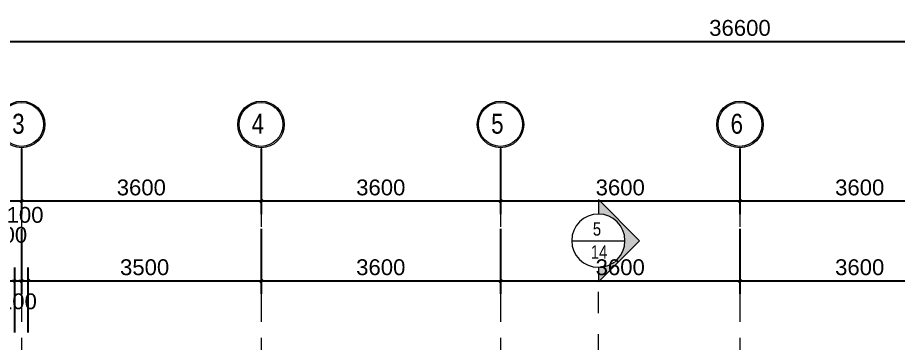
# Model space of a CAD drawing. Header units: millimetres. Extents: x -20510 to 108935, y -243239 to 20306.
# Drawn here: x 7990 to 21217, y -54928 to -50043 of the extents above; entities that cross this region are included whole.
import ezdxf

# ---------------------------------------------------------------- set-up
doc = ezdxf.new("R2010")
doc.units = ezdxf.units.MM
for name, pattern in [('Abgebrochen', [714.375, 476.25, -238.125]), ('Aligning Line', [635, 317.5, -317.5]), ('Hidden', [714.375, 476.25, -238.125])]:
    doc.linetypes.add(name, pattern=pattern)
for name, color, linetype, lineweight in [('A-ANNO-DIMS', 1, 'Continuous', 9), ('G-ANNO-SYMB', 6, 'Abgebrochen', 9), ('S-GRID', 1, 'Continuous', 9), ('S-GRID-IDEN', 1, 'Continuous', 9)]:
    doc.layers.add(name, color=color, linetype=linetype, lineweight=lineweight)
doc.styles.add('Arial', font='arial.ttf', dxfattribs={"width": 0.8, "height": 250})
doc.styles.add('Arial_1', font='arial.ttf', dxfattribs={"width": 0.8, "height": 200})
doc.styles.add('Arial_5', font='arial.ttf', dxfattribs={"height": 238.125})
doc.dimstyles.new('SecretInternalLinAngDimStyle5p4736185', dxfattribs={"dimscale": 304.8, "dimtxt": 242.94927, "dimasz": 0.130208, "dimexe": 0.656168, "dimexo": 0.0625, "dimgap": 0.260417, "dimtad": 1, "dimdec": 0, "dimrnd": 100, "dimzin": 0, "dimdsep": 46, "dimtxsty": 'Arial_5', "dimblk1": 'OBLIQUE', "dimblk2": 'OBLIQUE', "dimsah": 1, "dimcen": 0.09, "dimdle": 0.492126, "dimazin": 0, "dimtfac": 1, "dimtdec": 4, "dimtix": 1, "dimtmove": 0, "dimatfit": 3, "dimfxl": 2.624672, "dimfxlon": 1, "dimtvp": 1, "dimtolj": 1, "dimtzin": 0, "dimarcsym": 2})
doc.dimstyles.new('SecretInternalLinAngDimStyle5p4736185_1', dxfattribs={"dimscale": 304.8, "dimtxt": 242.94927, "dimasz": 0.130208, "dimexe": 0.656168, "dimexo": 0.0625, "dimgap": 0.260417, "dimtad": 1, "dimdec": 0, "dimrnd": 100, "dimzin": 0, "dimdsep": 46, "dimtxsty": 'Arial_5', "dimblk1": 'OBLIQUE', "dimblk2": 'OBLIQUE', "dimsah": 1, "dimcen": 0.09, "dimdle": 0.492126, "dimazin": 0, "dimtfac": 1, "dimtdec": 4, "dimtix": 1, "dimtmove": 2, "dimatfit": 3, "dimfxl": 2.624672, "dimfxlon": 1, "dimtvp": 1, "dimtolj": 1, "dimtzin": 0, "dimarcsym": 2})

# ---------------------------------------------------------------- blocks, each defined once
blk = doc.blocks.new('Section - CAT DUNG-122916-03_MẶT BẰNG TẦNG 3')
at = {"layer": 'G-ANNO-SYMB', "linetype": 'Continuous'}
h = blk.add_hatch(color=256, dxfattribs=at)
edge = h.paths.add_edge_path()
edge.add_line((0.18, 0), (-2, 0))
edge.add_arc((-6, 0), 4, 0, 90)
edge.add_arc((-6, 0), 4, 90, 180)
edge.add_line((-10, 0), (-12.18, 0))
edge.add_line((-12.18, 0), (-6, 6.18))
edge.add_line((-6, 6.18), (0.18, 0))
for p, q in [((-6, 6.18), (-12.18, 0)), ((0.18, 0), (-6, 6.18)), ((-12.18, 0), (-10, 0)), ((-2, 0), (0.18, 0))]:
    blk.add_line(p, q, dxfattribs=at)
for start, end in [(360, 180), (90, 180), (0, 90), (180, 360)]:
    blk.add_arc((-6, 0), 4, start, end, dxfattribs=at)
blk = doc.blocks.new('Grid - TRUC  D1-102336-03_MẶT BẰNG TẦNG 3')
at = {"layer": 'S-GRID-IDEN'}
for radius in [3.5, 3.3]:
    blk.add_circle((0, 0), radius, dxfattribs=at)
blk = doc.blocks.new('_Oblique')
at = {"color": 0, "linetype": 'ByBlock', "lineweight": -2}
blk.add_line((-0.5, -0.5), (0.5, 0.5), dxfattribs=at)
blk = doc.blocks.new('DIMBLOCK46-03_MẶT BẰNG TẦNG 3')
at = {"layer": 'A-ANNO-DIMS', "color": 0, "lineweight": -2, "transparency": 16777216}
for p, q in [((550, -51181), (550, -50200)), ((37150, -51181), (37150, -50200)), ((400, -50400), (37300, -50400))]:
    blk.add_line(p, q, dxfattribs=at)
at = {"layer": 'Defpoints', "color": 0, "transparency": 16777216}
for p in [(37150, -50400), (550, -51200), (37150, -51200)]:
    blk.add_point(p, dxfattribs=at)
at = {"layer": 'A-ANNO-DIMS', "color": 0, "lineweight": -2, "transparency": 16777216, "xscale": 39.6875, "yscale": 39.6875, "zscale": 39.6875, "rotation": 180}
blk.add_blockref('_Oblique', (550, -50400), dxfattribs=at)
at = {"layer": 'A-ANNO-DIMS', "color": 0, "lineweight": -2, "transparency": 16777216, "xscale": 39.6875, "yscale": 39.6875, "zscale": 39.6875}
blk.add_blockref('_Oblique', (37150, -50400), dxfattribs=at)
at = {"layer": 'A-ANNO-DIMS', "color": 0, "transparency": 16777216, "insert": (18850, -50199), "char_height": 238.1, "width": 1098.88, "attachment_point": 5, "style": 'Arial_5'}
blk.add_mtext('\\A1;36600', dxfattribs=at)
blk = doc.blocks.new('DIMBLOCK48-03_MẶT BẰNG TẦNG 3')
at = {"layer": 'A-ANNO-DIMS', "color": 0, "lineweight": -2, "transparency": 16777216}
for p, q in [((4350, -52019), (4350, -53000)), ((8050, -52019), (8050, -53000)), ((4200, -52800), (8200, -52800))]:
    blk.add_line(p, q, dxfattribs=at)
at = {"layer": 'Defpoints', "color": 0, "transparency": 16777216}
for p in [(4350, -52000), (8050, -52000), (8050, -52800)]:
    blk.add_point(p, dxfattribs=at)
at = {"layer": 'A-ANNO-DIMS', "color": 0, "lineweight": -2, "transparency": 16777216, "xscale": 39.6875, "yscale": 39.6875, "zscale": 39.6875, "rotation": 180}
blk.add_blockref('_Oblique', (4350, -52800), dxfattribs=at)
at = {"layer": 'A-ANNO-DIMS', "color": 0, "lineweight": -2, "transparency": 16777216, "xscale": 39.6875, "yscale": 39.6875, "zscale": 39.6875}
blk.add_blockref('_Oblique', (8050, -52800), dxfattribs=at)
at = {"layer": 'A-ANNO-DIMS', "color": 0, "transparency": 16777216, "insert": (6200, -52599), "char_height": 238.1, "width": 879.1, "attachment_point": 5, "style": 'Arial_5'}
blk.add_mtext('\\A1;3700', dxfattribs=at)
blk = doc.blocks.new('DIMBLOCK49-03_MẶT BẰNG TẦNG 3')
at = {"layer": 'A-ANNO-DIMS', "color": 0, "lineweight": -2, "transparency": 16777216}
for p, q in [((8050, -52019), (8050, -53000)), ((11650, -52019), (11650, -53000)), ((7900, -52800), (11800, -52800))]:
    blk.add_line(p, q, dxfattribs=at)
at = {"layer": 'Defpoints', "color": 0, "transparency": 16777216}
for p in [(8050, -52000), (11650, -52000), (11650, -52800)]:
    blk.add_point(p, dxfattribs=at)
at = {"layer": 'A-ANNO-DIMS', "color": 0, "lineweight": -2, "transparency": 16777216, "xscale": 39.6875, "yscale": 39.6875, "zscale": 39.6875, "rotation": 180}
blk.add_blockref('_Oblique', (8050, -52800), dxfattribs=at)
at = {"layer": 'A-ANNO-DIMS', "color": 0, "lineweight": -2, "transparency": 16777216, "xscale": 39.6875, "yscale": 39.6875, "zscale": 39.6875}
blk.add_blockref('_Oblique', (11650, -52800), dxfattribs=at)
at = {"layer": 'A-ANNO-DIMS', "color": 0, "transparency": 16777216, "insert": (9850, -52599), "char_height": 238.1, "width": 879.1, "attachment_point": 5, "style": 'Arial_5'}
blk.add_mtext('\\A1;3600', dxfattribs=at)
blk = doc.blocks.new('DIMBLOCK50-03_MẶT BẰNG TẦNG 3')
at = {"layer": 'A-ANNO-DIMS', "color": 0, "lineweight": -2, "transparency": 16777216}
for p, q in [((11650, -52019), (11650, -53000)), ((15250, -52019), (15250, -53000)), ((11500, -52800), (15400, -52800))]:
    blk.add_line(p, q, dxfattribs=at)
at = {"layer": 'Defpoints', "color": 0, "transparency": 16777216}
for p in [(11650, -52000), (15250, -52000), (15250, -52800)]:
    blk.add_point(p, dxfattribs=at)
at = {"layer": 'A-ANNO-DIMS', "color": 0, "lineweight": -2, "transparency": 16777216, "xscale": 39.6875, "yscale": 39.6875, "zscale": 39.6875, "rotation": 180}
blk.add_blockref('_Oblique', (11650, -52800), dxfattribs=at)
at = {"layer": 'A-ANNO-DIMS', "color": 0, "lineweight": -2, "transparency": 16777216, "xscale": 39.6875, "yscale": 39.6875, "zscale": 39.6875}
blk.add_blockref('_Oblique', (15250, -52800), dxfattribs=at)
at = {"layer": 'A-ANNO-DIMS', "color": 0, "transparency": 16777216, "insert": (13450, -52599), "char_height": 238.1, "width": 879.1, "attachment_point": 5, "style": 'Arial_5'}
blk.add_mtext('\\A1;3600', dxfattribs=at)
blk = doc.blocks.new('DIMBLOCK51-03_MẶT BẰNG TẦNG 3')
at = {"layer": 'A-ANNO-DIMS', "color": 0, "lineweight": -2, "transparency": 16777216}
for p, q in [((15250, -52019), (15250, -53000)), ((18850, -52019), (18850, -53000)), ((15100, -52800), (19000, -52800))]:
    blk.add_line(p, q, dxfattribs=at)
at = {"layer": 'Defpoints', "color": 0, "transparency": 16777216}
for p in [(15250, -52000), (18850, -52000), (18850, -52800)]:
    blk.add_point(p, dxfattribs=at)
at = {"layer": 'A-ANNO-DIMS', "color": 0, "lineweight": -2, "transparency": 16777216, "xscale": 39.6875, "yscale": 39.6875, "zscale": 39.6875, "rotation": 180}
blk.add_blockref('_Oblique', (15250, -52800), dxfattribs=at)
at = {"layer": 'A-ANNO-DIMS', "color": 0, "lineweight": -2, "transparency": 16777216, "xscale": 39.6875, "yscale": 39.6875, "zscale": 39.6875}
blk.add_blockref('_Oblique', (18850, -52800), dxfattribs=at)
at = {"layer": 'A-ANNO-DIMS', "color": 0, "transparency": 16777216, "insert": (17050, -52599), "char_height": 238.1, "width": 879.1, "attachment_point": 5, "style": 'Arial_5'}
blk.add_mtext('\\A1;3600', dxfattribs=at)
blk = doc.blocks.new('DIMBLOCK52-03_MẶT BẰNG TẦNG 3')
at = {"layer": 'A-ANNO-DIMS', "color": 0, "lineweight": -2, "transparency": 16777216}
for p, q in [((18850, -52019), (18850, -53000)), ((22450, -52019), (22450, -53000)), ((18700, -52800), (22600, -52800))]:
    blk.add_line(p, q, dxfattribs=at)
at = {"layer": 'Defpoints', "color": 0, "transparency": 16777216}
for p in [(18850, -52000), (22450, -52000), (22450, -52800)]:
    blk.add_point(p, dxfattribs=at)
at = {"layer": 'A-ANNO-DIMS', "color": 0, "lineweight": -2, "transparency": 16777216, "xscale": 39.6875, "yscale": 39.6875, "zscale": 39.6875, "rotation": 180}
blk.add_blockref('_Oblique', (18850, -52800), dxfattribs=at)
at = {"layer": 'A-ANNO-DIMS', "color": 0, "lineweight": -2, "transparency": 16777216, "xscale": 39.6875, "yscale": 39.6875, "zscale": 39.6875}
blk.add_blockref('_Oblique', (22450, -52800), dxfattribs=at)
at = {"layer": 'A-ANNO-DIMS', "color": 0, "transparency": 16777216, "insert": (20650, -52599), "char_height": 238.1, "width": 879.1, "attachment_point": 5, "style": 'Arial_5'}
blk.add_mtext('\\A1;3600', dxfattribs=at)
blk = doc.blocks.new('DIMBLOCK61-03_MẶT BẰNG TẦNG 3')
at = {"layer": 'A-ANNO-DIMS', "color": 0, "lineweight": -2, "transparency": 16777216}
for p, q in [((7758, -54781), (7758, -53800)), ((7950, -54781), (7950, -53800)), ((7608, -54000), (8100, -54000))]:
    blk.add_line(p, q, dxfattribs=at)
at = {"layer": 'Defpoints', "color": 0, "transparency": 16777216}
for p in [(7950, -54000), (7758, -54800), (7950, -54800)]:
    blk.add_point(p, dxfattribs=at)
at = {"layer": 'A-ANNO-DIMS', "color": 0, "lineweight": -2, "transparency": 16777216, "xscale": 39.6875, "yscale": 39.6875, "zscale": 39.6875, "rotation": 180}
blk.add_blockref('_Oblique', (7758, -54000), dxfattribs=at)
at = {"layer": 'A-ANNO-DIMS', "color": 0, "lineweight": -2, "transparency": 16777216, "xscale": 39.6875, "yscale": 39.6875, "zscale": 39.6875}
blk.add_blockref('_Oblique', (7950, -54000), dxfattribs=at)
at = {"layer": 'A-ANNO-DIMS', "color": 0, "transparency": 16777216, "insert": (7579, -53191), "char_height": 238.1, "width": 659.33, "attachment_point": 1, "line_spacing_factor": 0.941778, "style": 'Arial_5'}
blk.add_mtext('\\A1;200', dxfattribs=at)
blk = doc.blocks.new('DIMBLOCK62-03_MẶT BẰNG TẦNG 3')
at = {"layer": 'A-ANNO-DIMS', "color": 0, "lineweight": -2, "transparency": 16777216}
for p, q in [((8050, -53219), (8050, -54200)), ((7950, -54781), (7950, -53800)), ((7950, -54000), (7910, -54000)), ((7950, -54000), (8050, -54000)), ((8050, -54000), (8090, -54000))]:
    blk.add_line(p, q, dxfattribs=at)
at = {"layer": 'Defpoints', "color": 0, "transparency": 16777216}
for p in [(8050, -53200), (8050, -54000), (7950, -54800)]:
    blk.add_point(p, dxfattribs=at)
at = {"layer": 'A-ANNO-DIMS', "color": 0, "lineweight": -2, "transparency": 16777216, "xscale": 39.6875, "yscale": 39.6875, "zscale": 39.6875}
blk.add_blockref('_Oblique', (7950, -54000), dxfattribs=at)
at = {"layer": 'A-ANNO-DIMS', "color": 0, "lineweight": -2, "transparency": 16777216, "xscale": 39.6875, "yscale": 39.6875, "zscale": 39.6875, "rotation": 180}
blk.add_blockref('_Oblique', (8050, -54000), dxfattribs=at)
at = {"layer": 'A-ANNO-DIMS', "color": 0, "transparency": 16777216, "insert": (7725, -54191), "char_height": 238.1, "width": 659.33, "attachment_point": 1, "line_spacing_factor": 0.941778, "style": 'Arial_5'}
blk.add_mtext('\\A1;100', dxfattribs=at)
blk = doc.blocks.new('DIMBLOCK63-03_MẶT BẰNG TẦNG 3')
at = {"layer": 'A-ANNO-DIMS', "color": 0, "lineweight": -2, "transparency": 16777216}
for p, q in [((8050, -53219), (8050, -54200)), ((8150, -54781), (8150, -53800)), ((8050, -54000), (8010, -54000)), ((8050, -54000), (8150, -54000)), ((8150, -54000), (8190, -54000))]:
    blk.add_line(p, q, dxfattribs=at)
at = {"layer": 'Defpoints', "color": 0, "transparency": 16777216}
for p in [(8050, -53200), (8150, -54000), (8150, -54800)]:
    blk.add_point(p, dxfattribs=at)
at = {"layer": 'A-ANNO-DIMS', "color": 0, "lineweight": -2, "transparency": 16777216, "xscale": 39.6875, "yscale": 39.6875, "zscale": 39.6875}
blk.add_blockref('_Oblique', (8050, -54000), dxfattribs=at)
at = {"layer": 'A-ANNO-DIMS', "color": 0, "lineweight": -2, "transparency": 16777216, "xscale": 39.6875, "yscale": 39.6875, "zscale": 39.6875, "rotation": 180}
blk.add_blockref('_Oblique', (8150, -54000), dxfattribs=at)
at = {"layer": 'A-ANNO-DIMS', "color": 0, "transparency": 16777216, "insert": (7825, -52891), "char_height": 238.1, "width": 659.33, "attachment_point": 1, "line_spacing_factor": 0.941778, "style": 'Arial_5'}
blk.add_mtext('\\A1;100', dxfattribs=at)
blk = doc.blocks.new('DIMBLOCK64-03_MẶT BẰNG TẦNG 3')
at = {"layer": 'A-ANNO-DIMS', "color": 0, "lineweight": -2, "transparency": 16777216}
for p, q in [((11650, -53219), (11650, -54200)), ((8150, -54781), (8150, -53800)), ((8000, -54000), (11800, -54000))]:
    blk.add_line(p, q, dxfattribs=at)
at = {"layer": 'Defpoints', "color": 0, "transparency": 16777216}
for p in [(11650, -53200), (11650, -54000), (8150, -54800)]:
    blk.add_point(p, dxfattribs=at)
at = {"layer": 'A-ANNO-DIMS', "color": 0, "lineweight": -2, "transparency": 16777216, "xscale": 39.6875, "yscale": 39.6875, "zscale": 39.6875, "rotation": 180}
blk.add_blockref('_Oblique', (8150, -54000), dxfattribs=at)
at = {"layer": 'A-ANNO-DIMS', "color": 0, "lineweight": -2, "transparency": 16777216, "xscale": 39.6875, "yscale": 39.6875, "zscale": 39.6875}
blk.add_blockref('_Oblique', (11650, -54000), dxfattribs=at)
at = {"layer": 'A-ANNO-DIMS', "color": 0, "transparency": 16777216, "insert": (9900, -53799), "char_height": 238.1, "width": 879.1, "attachment_point": 5, "style": 'Arial_5'}
blk.add_mtext('\\A1;3500', dxfattribs=at)
blk = doc.blocks.new('DIMBLOCK65-03_MẶT BẰNG TẦNG 3')
at = {"layer": 'A-ANNO-DIMS', "color": 0, "lineweight": -2, "transparency": 16777216}
for p, q in [((11650, -53219), (11650, -54200)), ((15250, -53219), (15250, -54200)), ((11500, -54000), (15400, -54000))]:
    blk.add_line(p, q, dxfattribs=at)
at = {"layer": 'Defpoints', "color": 0, "transparency": 16777216}
for p in [(11650, -53200), (15250, -53200), (15250, -54000)]:
    blk.add_point(p, dxfattribs=at)
at = {"layer": 'A-ANNO-DIMS', "color": 0, "lineweight": -2, "transparency": 16777216, "xscale": 39.6875, "yscale": 39.6875, "zscale": 39.6875, "rotation": 180}
blk.add_blockref('_Oblique', (11650, -54000), dxfattribs=at)
at = {"layer": 'A-ANNO-DIMS', "color": 0, "lineweight": -2, "transparency": 16777216, "xscale": 39.6875, "yscale": 39.6875, "zscale": 39.6875}
blk.add_blockref('_Oblique', (15250, -54000), dxfattribs=at)
at = {"layer": 'A-ANNO-DIMS', "color": 0, "transparency": 16777216, "insert": (13450, -53799), "char_height": 238.1, "width": 879.1, "attachment_point": 5, "style": 'Arial_5'}
blk.add_mtext('\\A1;3600', dxfattribs=at)
blk = doc.blocks.new('DIMBLOCK66-03_MẶT BẰNG TẦNG 3')
at = {"layer": 'A-ANNO-DIMS', "color": 0, "lineweight": -2, "transparency": 16777216}
for p, q in [((15250, -53219), (15250, -54200)), ((18850, -53219), (18850, -54200)), ((15100, -54000), (19000, -54000))]:
    blk.add_line(p, q, dxfattribs=at)
at = {"layer": 'Defpoints', "color": 0, "transparency": 16777216}
for p in [(15250, -53200), (18850, -53200), (18850, -54000)]:
    blk.add_point(p, dxfattribs=at)
at = {"layer": 'A-ANNO-DIMS', "color": 0, "lineweight": -2, "transparency": 16777216, "xscale": 39.6875, "yscale": 39.6875, "zscale": 39.6875, "rotation": 180}
blk.add_blockref('_Oblique', (15250, -54000), dxfattribs=at)
at = {"layer": 'A-ANNO-DIMS', "color": 0, "lineweight": -2, "transparency": 16777216, "xscale": 39.6875, "yscale": 39.6875, "zscale": 39.6875}
blk.add_blockref('_Oblique', (18850, -54000), dxfattribs=at)
at = {"layer": 'A-ANNO-DIMS', "color": 0, "transparency": 16777216, "insert": (17050, -53799), "char_height": 238.1, "width": 879.1, "attachment_point": 5, "style": 'Arial_5'}
blk.add_mtext('\\A1;3600', dxfattribs=at)
blk = doc.blocks.new('DIMBLOCK67-03_MẶT BẰNG TẦNG 3')
at = {"layer": 'A-ANNO-DIMS', "color": 0, "lineweight": -2, "transparency": 16777216}
for p, q in [((18850, -53219), (18850, -54200)), ((22450, -53219), (22450, -54200)), ((18700, -54000), (22600, -54000))]:
    blk.add_line(p, q, dxfattribs=at)
at = {"layer": 'Defpoints', "color": 0, "transparency": 16777216}
for p in [(18850, -53200), (22450, -53200), (22450, -54000)]:
    blk.add_point(p, dxfattribs=at)
at = {"layer": 'A-ANNO-DIMS', "color": 0, "lineweight": -2, "transparency": 16777216, "xscale": 39.6875, "yscale": 39.6875, "zscale": 39.6875, "rotation": 180}
blk.add_blockref('_Oblique', (18850, -54000), dxfattribs=at)
at = {"layer": 'A-ANNO-DIMS', "color": 0, "lineweight": -2, "transparency": 16777216, "xscale": 39.6875, "yscale": 39.6875, "zscale": 39.6875}
blk.add_blockref('_Oblique', (22450, -54000), dxfattribs=at)
at = {"layer": 'A-ANNO-DIMS', "color": 0, "transparency": 16777216, "insert": (20650, -53799), "char_height": 238.1, "width": 879.1, "attachment_point": 5, "style": 'Arial_5'}
blk.add_mtext('\\A1;3600', dxfattribs=at)

msp = doc.modelspace()

# ---------------------------------------------------------------- linework, layer by layer
at = {"layer": 'G-ANNO-SYMB', "linetype": 'Continuous'}
msp.add_line((16321.6, -53398.4), (17121.6, -53398.4), dxfattribs=at)
at = {"layer": 'G-ANNO-SYMB', "linetype": 'Aligning Line'}
msp.add_line((16721.6, -71631.2), (16721.6, -53998.4), dxfattribs=at)
at = {"layer": 'S-GRID', "linetype": 'Hidden'}
for p, q in [((8050, -52000), (8050, -73000)), ((11650, -52000), (11650, -73000)), ((15250, -52000), (15250, -73000)), ((18850, -52000), (18850, -73000))]:
    msp.add_line(p, q, dxfattribs=at)

# ---------------------------------------------------------------- block references
at = {"layer": 'G-ANNO-SYMB', "linetype": 'Continuous', "xscale": 99.99999999999991, "yscale": 99.99999999999991, "zscale": 99.99999999999991, "rotation": 269.9999999999998}
msp.add_blockref('Section - CAT DUNG-122916-03_MẶT BẰNG TẦNG 3', (16721.6, -53998.4), dxfattribs=at)
at = {"layer": 'S-GRID-IDEN', "xscale": 99.99999999999991, "yscale": 99.99999999999991, "zscale": 99.99999999999991, "rotation": 180}
for p in [(8050, -51650), (11650, -51650), (15250, -51650), (18850, -51650)]:
    msp.add_blockref('Grid - TRUC  D1-102336-03_MẶT BẰNG TẦNG 3', p, dxfattribs=at)

# ---------------------------------------------------------------- dimensions: what is measured, and where the dimension line sits
at = {"layer": 'A-ANNO-DIMS'}
for base, p1, p2, override, picture, middle in [((37150, -50400), (550, -51200), (37150, -51200), {"dimpost": '<>', "dimfxl": 36600}, 'DIMBLOCK46-03_MẶT BẰNG TẦNG 3', (18850, -50199)), ((8050, -52800), (4350, -52000), (8050, -52000), {"dimpost": '<>', "dimfxl": 3700}, 'DIMBLOCK48-03_MẶT BẰNG TẦNG 3', (6200, -52599)), ((11650, -52800), (8050, -52000), (11650, -52000), {"dimpost": '<>', "dimfxl": 3600}, 'DIMBLOCK49-03_MẶT BẰNG TẦNG 3', (9850, -52599)), ((15250, -52800), (11650, -52000), (15250, -52000), {"dimpost": '<>', "dimfxl": 3600}, 'DIMBLOCK50-03_MẶT BẰNG TẦNG 3', (13450, -52599)), ((18850, -52800), (15250, -52000), (18850, -52000), {"dimpost": '<>', "dimfxl": 3600}, 'DIMBLOCK51-03_MẶT BẰNG TẦNG 3', (17050, -52599)), ((22450, -52800), (18850, -52000), (22450, -52000), {"dimpost": '<>', "dimfxl": 3600}, 'DIMBLOCK52-03_MẶT BẰNG TẦNG 3', (20650, -52599)), ((11650, -54000), (8150, -54800), (11650, -53200), {"dimpost": '<>', "dimfxl": 3848.376281}, 'DIMBLOCK64-03_MẶT BẰNG TẦNG 3', (9900, -53799)), ((15250, -54000), (11650, -53200), (15250, -53200), {"dimpost": '<>', "dimfxl": 3600}, 'DIMBLOCK65-03_MẶT BẰNG TẦNG 3', (13450, -53799)), ((22450, -54000), (18850, -53200), (22450, -53200), {"dimpost": '<>', "dimfxl": 3600}, 'DIMBLOCK67-03_MẶT BẰNG TẦNG 3', (20650, -53799))]:
    dim = msp.add_linear_dim(base=base, p1=p1, p2=p2, dimstyle='SecretInternalLinAngDimStyle5p4736185', override=override, dxfattribs=at)
    dim.commit()
    dim.dimension.update_dxf_attribs({"geometry": picture, "text_midpoint": middle})
for base, p1, p2, override, picture, middle in [((8150, -54000), (8050, -53200), (8150, -54800), {"dimpost": '<>', "dimfxl": 1603.121954}, 'DIMBLOCK63-03_MẶT BẰNG TẦNG 3', (8154.9, -53049.6)), ((7950, -54000), (7758, -54800), (7950, -54800), {"dimpost": '<>', "dimfxl": 191.995195}, 'DIMBLOCK61-03_MẶT BẰNG TẦNG 3', (7908.9, -53349.6)), ((8050, -54000), (7950, -54800), (8050, -53200), {"dimpost": '<>', "dimfxl": 1603.121954}, 'DIMBLOCK62-03_MẶT BẰNG TẦNG 3', (8054.9, -54349.6))]:
    dim = msp.add_linear_dim(base=base, p1=p1, p2=p2, dimstyle='SecretInternalLinAngDimStyle5p4736185_1', override=override, dxfattribs=at)
    dim.commit()
    dim.dimension.update_dxf_attribs({"geometry": picture, "text_midpoint": middle, "dimtype": 160})

# ---------------------------------------------------------------- next in the draw order: texts
at = {"layer": 'G-ANNO-SYMB', "linetype": 'Continuous', "insert": (16638.2, -53121.4), "char_height": 200, "width": 153.924, "attachment_point": 1, "style": 'Arial', "bg_fill": 3, "box_fill_scale": 1.25, "bg_fill_color": 9, "bg_fill_true_color": 13158600, "bg_fill_transparency": 0}
msp.add_mtext('5', dxfattribs=at)
at = {"layer": 'S-GRID-IDEN', "char_height": 300, "width": 288.607, "attachment_point": 1, "style": 'Arial_1', "bg_fill": 3, "box_fill_scale": 1.25, "bg_fill_color": 9, "bg_fill_true_color": 13158600, "bg_fill_transparency": 0}
for s, insert in [('3', (7909.2, -51489.2)), ('4', (11509.2, -51489.2)), ('5', (15109.2, -51489.2)), ('6', (18709.2, -51489.2))]:
    msp.add_mtext(s, dxfattribs=dict(at, insert=insert))

# ---------------------------------------------------------------- next in the draw order: texts
at = {"layer": 'G-ANNO-SYMB', "linetype": 'Continuous', "insert": (16607.1, -53469.9), "char_height": 200, "width": 307.848, "attachment_point": 1, "style": 'Arial', "bg_fill": 3, "box_fill_scale": 1.25, "bg_fill_color": 9, "bg_fill_true_color": 13158600, "bg_fill_transparency": 0}
msp.add_mtext('14', dxfattribs=at)

# ---------------------------------------------------------------- next in the draw order: dimensions: what is measured, and where the dimension line sits
at = {"layer": 'A-ANNO-DIMS'}
dim = msp.add_linear_dim(base=(18850, -54000), p1=(15250, -53200), p2=(18850, -53200), dimstyle='SecretInternalLinAngDimStyle5p4736185', override={"dimpost": '<>', "dimfxl": 3600}, dxfattribs=at)
dim.commit()
dim.dimension.update_dxf_attribs({"geometry": 'DIMBLOCK66-03_MẶT BẰNG TẦNG 3', "text_midpoint": (17050, -53799)})

doc.saveas('drawing.dxf')
